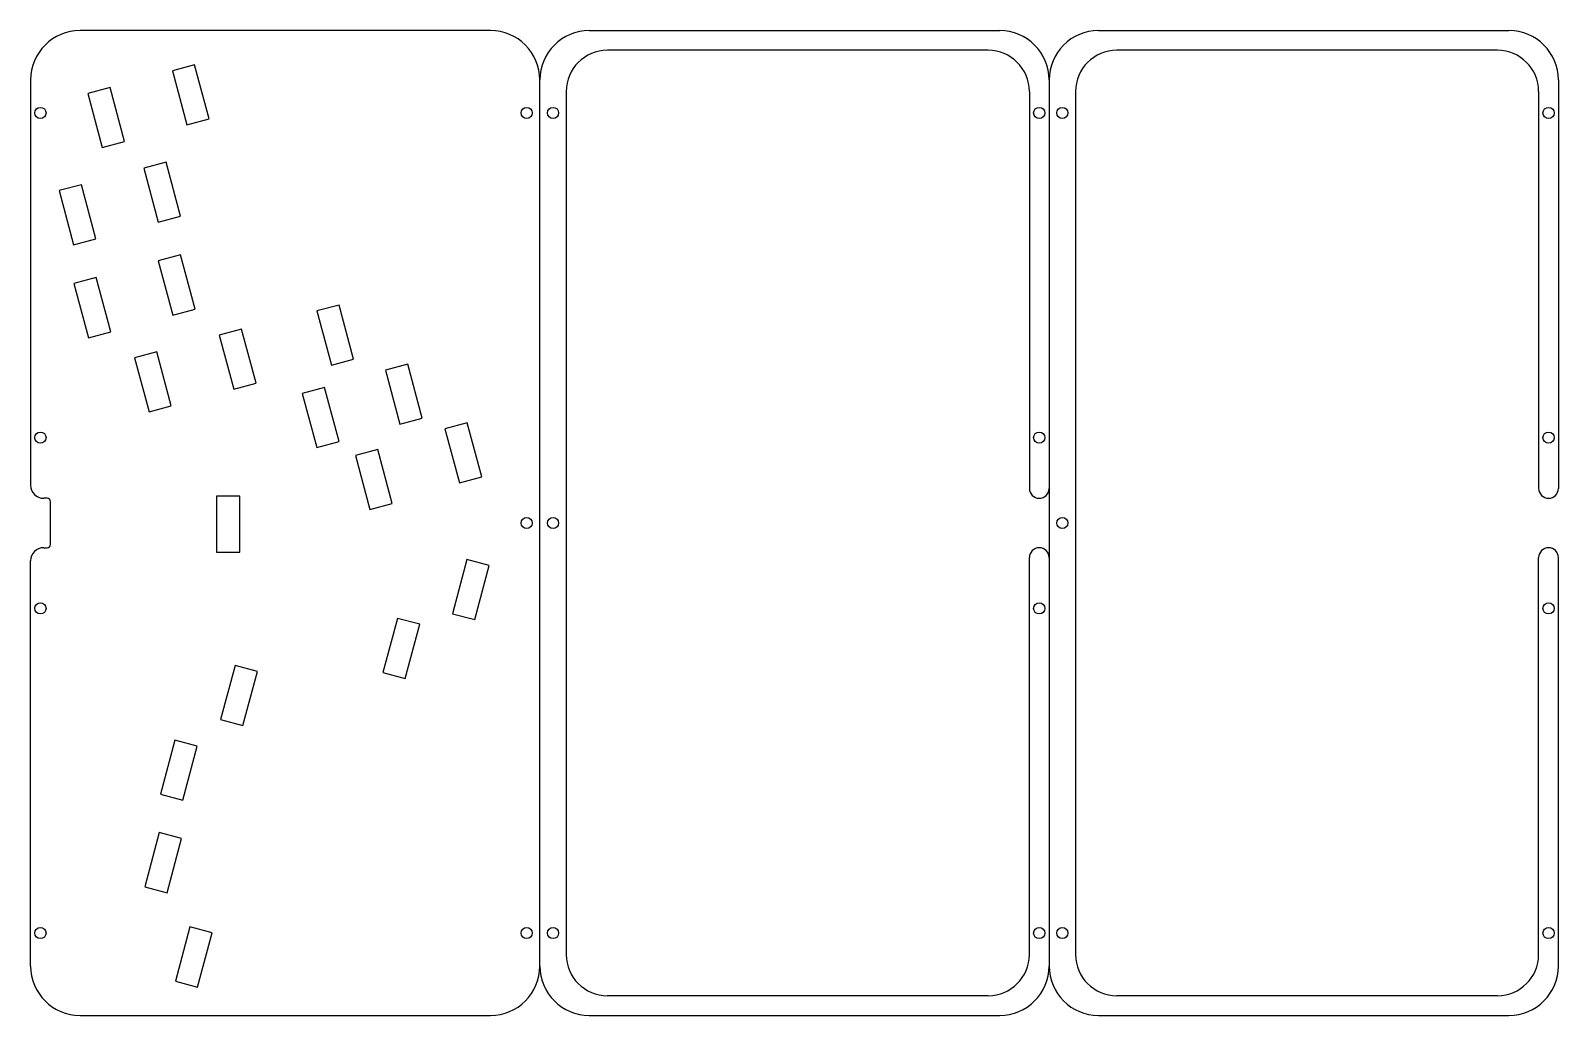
# Model space of a CAD drawing. Header units: inches. Extents: x 0 to 463, y 0 to 299.
import ezdxf

# ---------------------------------------------------------------- set-up
doc = ezdxf.new("R2010")
doc.units = ezdxf.units.IN
doc.header["$MEASUREMENT"] = 0

msp = doc.modelspace()

# ---------------------------------------------------------------- linework, layer by layer
for p, q in [((139.4, 298.8), (15, 298.8)), ((169.4, 298.8), (293.8, 298.8)), ((323.8, 298.8), (448.2, 298.8)), ((290.3, 292.8), (174.9, 292.8)), ((444.7, 292.8), (329.3, 292.8)), ((49.75, 288.39), (42.99, 286.58)), ((54.15, 271.97), (49.75, 288.39)), ((0, 283.8), (0, 160.9)), ((42.99, 286.58), (47.39, 270.16)), ((154.4, 15), (154.4, 283.8)), ((308.8, 283.8), (308.8, 15)), ((463.2, 283.8), (463.2, 159.9)), ((24.1, 281.53), (17.33, 279.71)), ((17.33, 279.71), (21.73, 263.29)), ((28.5, 265.11), (24.1, 281.53)), ((162.4, 280.3), (162.4, 18.5)), ((302.8, 280.3), (302.8, 159.9)), ((316.8, 280.3), (316.8, 18.5)), ((457.2, 280.3), (457.2, 159.9)), ((47.39, 270.16), (54.15, 271.97)), ((21.73, 263.29), (28.5, 265.11)), ((41.07, 258.9), (34.31, 257.09)), ((34.31, 257.09), (38.71, 240.67)), ((45.47, 242.48), (41.07, 258.9)), ((15.4, 252.04), (8.64, 250.23)), ((8.64, 250.23), (13.04, 233.81)), ((19.8, 235.62), (15.4, 252.04)), ((38.71, 240.67), (45.47, 242.48)), ((13.04, 233.81), (19.8, 235.62)), ((45.49, 230.73), (38.73, 228.92)), ((38.73, 228.92), (43.13, 212.5)), ((49.89, 214.31), (45.49, 230.73)), ((19.89, 223.83), (13.13, 222.02)), ((24.29, 207.41), (19.89, 223.83)), ((13.13, 222.02), (17.53, 205.6)), ((43.13, 212.5), (49.89, 214.31)), ((93.55, 215.53), (86.79, 213.72)), ((86.79, 213.72), (91.19, 197.3)), ((97.95, 199.11), (93.55, 215.53)), ((17.53, 205.6), (24.29, 207.41)), ((63.98, 208.23), (57.22, 206.42)), ((57.22, 206.42), (61.62, 190)), ((68.38, 191.81), (63.98, 208.23)), ((38.27, 201.35), (31.51, 199.53)), ((31.51, 199.53), (35.91, 183.11)), ((42.67, 184.93), (38.27, 201.35)), ((91.19, 197.3), (97.95, 199.11)), ((114.33, 197.62), (107.57, 195.81)), ((107.57, 195.81), (111.97, 179.39)), ((118.73, 181.2), (114.33, 197.62)), ((61.62, 190), (68.38, 191.81)), ((89.15, 190.53), (82.39, 188.72)), ((93.55, 174.11), (89.15, 190.53)), ((82.39, 188.72), (86.79, 172.3)), ((35.91, 183.11), (42.67, 184.93)), ((111.97, 179.39), (118.73, 181.2)), ((132.4, 179.8), (125.64, 177.99)), ((125.64, 177.99), (130.04, 161.57)), ((136.8, 163.38), (132.4, 179.8)), ((86.79, 172.3), (93.55, 174.11)), ((105.25, 171.69), (98.49, 169.88)), ((109.65, 155.27), (105.25, 171.69)), ((98.49, 169.88), (102.89, 153.46)), ((130.04, 161.57), (136.8, 163.38)), ((63.42, 157.58), (56.42, 157.58)), ((56.42, 157.58), (56.42, 140.58)), ((63.42, 140.58), (63.42, 157.58)), ((5, 156.9), (4, 156.9)), ((6, 142.9), (6, 155.9)), ((102.89, 153.46), (109.65, 155.27)), ((305.8, 156.9), (305.8, 156.9)), ((460.2, 156.9), (460.2, 156.9)), ((4, 141.9), (5, 141.9)), ((56.42, 140.58), (63.42, 140.58)), ((305.8, 141.9), (305.8, 141.9)), ((460.2, 141.9), (460.2, 141.9)), ((0, 15), (0, 137.9)), ((132.3, 138.32), (127.9, 121.89)), ((139.06, 136.5), (132.3, 138.32)), ((134.66, 120.08), (139.06, 136.5)), ((302.8, 18.5), (302.8, 138.9)), ((457.2, 18.5), (457.2, 138.9)), ((463.2, 15), (463.2, 138.9)), ((111.2, 120.47), (106.8, 104.05)), ((117.97, 118.66), (111.2, 120.47)), ((127.9, 121.89), (134.66, 120.08)), ((113.57, 102.24), (117.97, 118.66)), ((62.02, 106.19), (57.62, 89.77)), ((68.78, 104.38), (62.02, 106.19)), ((64.38, 87.96), (68.78, 104.38)), ((106.8, 104.05), (113.57, 102.24)), ((57.62, 89.77), (64.38, 87.96)), ((43.78, 83.51), (39.38, 67.09)), ((50.54, 81.7), (43.78, 83.51)), ((46.14, 65.28), (50.54, 81.7)), ((39.38, 67.09), (46.14, 65.28)), ((39.04, 55.46), (34.64, 39.04)), ((45.8, 53.65), (39.04, 55.46)), ((41.4, 37.23), (45.8, 53.65)), ((34.64, 39.04), (41.4, 37.23)), ((48.3, 26.84), (43.9, 10.42)), ((55.06, 25.03), (48.3, 26.84)), ((50.66, 8.61), (55.06, 25.03)), ((43.9, 10.42), (50.66, 8.61)), ((290.3, 6), (174.9, 6)), ((444.7, 6), (329.3, 6)), ((15, 0), (139.4, 0)), ((169.4, 0), (293.8, 0)), ((323.8, 0), (448.2, 0))]:
    msp.add_line(p, q)
for centre in [(3, 273.8), (150.4, 273.8), (158.4, 273.8), (305.8, 273.8), (312.8, 273.8), (460.2, 273.8), (3, 175.3), (305.8, 175.3), (460.2, 175.3), (150.4, 149.4), (158.4, 149.4), (312.8, 149.4), (3, 123.5), (305.8, 123.5), (460.2, 123.5), (3, 25), (150.4, 25), (158.4, 25), (305.8, 25), (312.8, 25), (460.2, 25)]:
    msp.add_circle(centre, 1.7)
for centre, radius, start, end in [((15, 283.8), 15, 90, 180), ((139.4, 283.8), 15, 0, 90), ((169.4, 283.8), 15, 90, 180), ((293.8, 283.8), 15, 0, 90), ((323.8, 283.8), 15, 90, 180), ((448.2, 283.8), 15, 0, 90), ((174.9, 280.3), 12.5, 90, 180), ((290.3, 280.3), 12.5, 0, 90), ((329.3, 280.3), 12.5, 90, 180), ((444.7, 280.3), 12.5, 0, 90), ((4, 160.9), 4, 180, 270), ((305.8, 159.9), 3, 180, 270), ((305.8, 159.9), 3, 270, 0), ((460.2, 159.9), 3, 180, 270), ((460.2, 159.9), 3, 270, 0), ((5, 155.9), 1, 0, 90), ((4, 137.9), 4, 90, 180), ((5, 142.9), 1, 270, 0), ((305.8, 138.9), 3, 90, 180), ((305.8, 138.9), 3, 0, 90), ((460.2, 138.9), 3, 90, 180), ((460.2, 138.9), 3, 0, 90), ((15, 15), 15, 180, 270), ((139.4, 15), 15, 270, 0), ((169.4, 15), 15, 180, 270), ((174.9, 18.5), 12.5, 180, 270), ((290.3, 18.5), 12.5, 270, 0), ((293.8, 15), 15, 270, 0), ((323.8, 15), 15, 180, 270), ((329.3, 18.5), 12.5, 180, 270), ((444.7, 18.5), 12.5, 270, 0), ((448.2, 15), 15, 270, 0)]:
    msp.add_arc(centre, radius, start, end)

doc.saveas('drawing.dxf')
